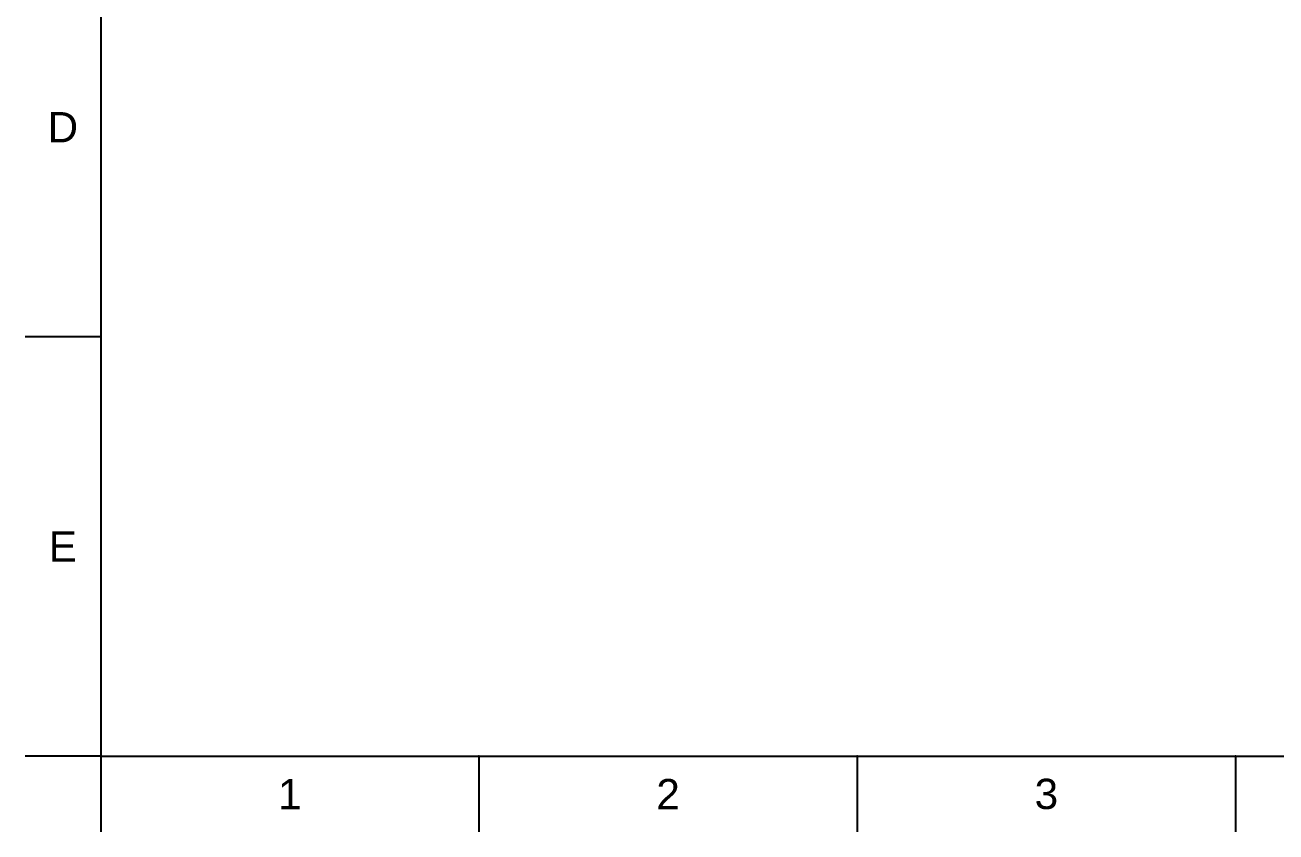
# Model space of a CAD drawing. Header units: millimetres. Extents: x 601 to 1195, y -13 to 407.
# Drawn here: x 601.1 to 834.9, y -13.3 to 137.5 of the extents above; entities that cross this region are included whole.
import ezdxf

# ---------------------------------------------------------------- set-up
doc = ezdxf.new("R2010")
doc.units = ezdxf.units.MM
doc.header["$LTSCALE"] = 0.1
doc.styles.get("Standard").update_dxf_attribs({"font": 'arial.ttf'})

msp = doc.modelspace()

# ---------------------------------------------------------------- linework, layer by layer
for p, q in [((615.2102, 392.5863), (615.2102, 0.8691)), ((615.2102, 79.2126), (601.0688, 79.2126)), ((615.2102, 0.8691), (601.0688, 0.8691)), ((615.2102, 0.8691), (1180.8668, 0.8691)), ((615.2102, 0.8691), (615.2102, -13.2723)), ((685.9173, 0.8691), (685.9173, -13.2723)), ((756.6244, 0.8691), (756.6244, -13.2723)), ((827.3314, 0.8691), (827.3314, -13.2723))]:
    msp.add_line(p, q)
for p in [(685.9173, 0.8691), (756.6244, 0.8691), (827.3314, 0.8691)]:
    msp.add_point(p)

# ---------------------------------------------------------------- texts
at = {"char_height": 5.6566, "attachment_point": 5}
for s, width, insert in [('D', 10, (608.1395, 118.3843)), ('E', 10, (608.1395, 40.0408)), ('1', 50, (650.5638, -6.2016)), ('2', 50, (721.2708, -6.2016)), ('3', 50, (791.9779, -6.2016))]:
    msp.add_mtext_dynamic_manual_height_columns(s, width=width, gutter_width=12.5, heights=[0], dxfattribs=dict(at, insert=insert))

doc.saveas('drawing.dxf')
